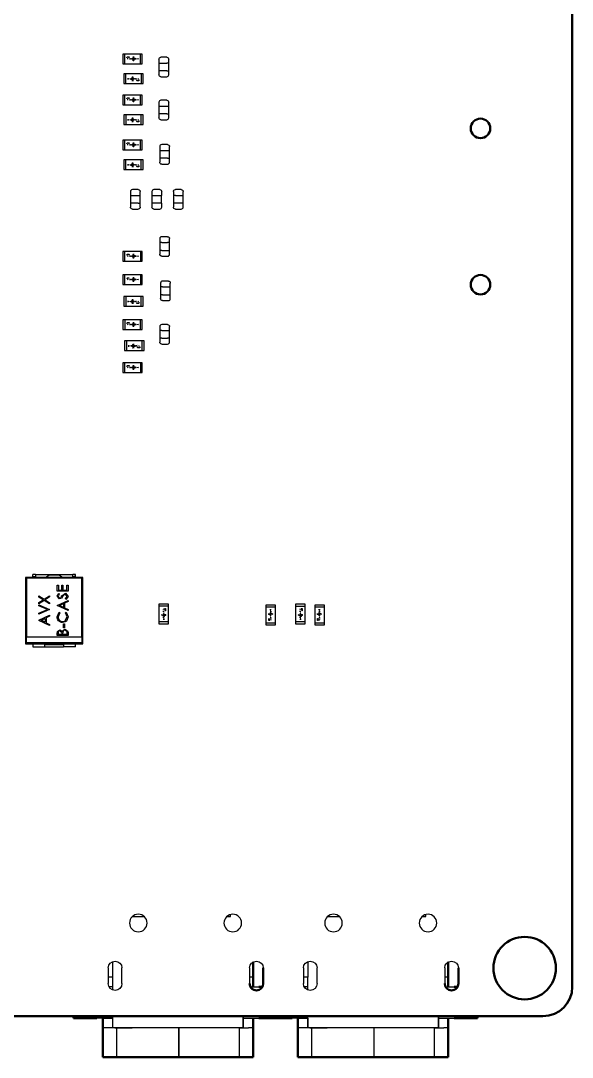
# Model space of a CAD drawing. Header units: millimetres. Extents: x 345 to 622, y 294 to 502.
# Drawn here: x 593.3 to 621.5, y 334.5 to 387.6 of the extents above; entities that cross this region are included whole.
import ezdxf

# ---------------------------------------------------------------- set-up
doc = ezdxf.new("R2010")
doc.units = ezdxf.units.MM
doc.layers.add('Make2D$可见线$场景轮廓线', color=18, linetype='Continuous', lineweight=50, true_color=0x000000)
doc.layers.add('Make2D$可见线$曲线', color=18, linetype='Continuous', true_color=0x000000)

msp = doc.modelspace()

# ---------------------------------------------------------------- linework, layer by layer
at = {"layer": 'Make2D$可见线$场景轮廓线', "color": 96, "true_color": 0x008000}
for p, q in [((621.536, 447.711), (621.536, 338.111)), ((605.706, 338.282), (605.706, 339.082)), ((615.706, 338.282), (615.706, 339.082)), ((620.036, 336.611), (569.696, 336.611))]:
    msp.add_line(p, q, dxfattribs=at)
at = {"layer": 'Make2D$可见线$场景轮廓线', "color": 254, "true_color": 0xcbd2ef}
for p, q in [((605.186, 338.611), (605.186, 339.396)), ((615.186, 338.611), (615.186, 339.396)), ((605.186, 338.361), (605.186, 338.611)), ((615.186, 338.361), (615.186, 338.611)), ((605.186, 338.111), (605.186, 338.361)), ((605.661, 338.111), (605.486, 338.111)), ((615.186, 338.111), (615.186, 338.361)), ((615.666, 338.111), (615.486, 338.111)), ((595.986, 336.612), (595.986, 336.511)), ((595.986, 336.511), (597.186, 336.511)), ((597.486, 336.511), (597.486, 336.261)), ((605.186, 336.261), (605.186, 336.511)), ((605.486, 336.511), (606.686, 336.511)), ((606.686, 336.511), (607.186, 336.511)), ((607.486, 336.511), (607.486, 336.261)), ((615.186, 336.261), (615.186, 336.511)), ((615.486, 336.511), (616.686, 336.511)), ((616.686, 336.511), (616.686, 336.611)), ((597.486, 336.261), (597.486, 336.011)), ((597.486, 336.011), (597.486, 334.511)), ((605.186, 336.011), (605.186, 336.261)), ((605.186, 334.511), (605.186, 336.011)), ((607.486, 336.261), (607.486, 336.011)), ((607.486, 336.011), (607.486, 334.511)), ((615.186, 336.011), (615.186, 336.261)), ((615.186, 334.511), (615.186, 336.011)), ((597.486, 334.511), (597.72, 334.511)), ((598.098, 334.511), (597.72, 334.511)), ((598.186, 334.511), (598.098, 334.511)), ((598.186, 334.511), (598.986, 334.511)), ((598.986, 334.511), (601.376, 334.511)), ((601.386, 334.511), (603.686, 334.511)), ((604.486, 334.511), (603.686, 334.511)), ((604.574, 334.511), (604.486, 334.511)), ((604.574, 334.511), (604.952, 334.511)), ((604.952, 334.511), (605.186, 334.511)), ((607.486, 334.511), (607.72, 334.511)), ((608.098, 334.511), (607.72, 334.511)), ((608.186, 334.511), (608.098, 334.511)), ((608.186, 334.511), (608.986, 334.511)), ((608.986, 334.511), (611.376, 334.511)), ((611.386, 334.511), (613.686, 334.511)), ((614.486, 334.511), (613.686, 334.511)), ((614.574, 334.511), (614.486, 334.511)), ((614.574, 334.511), (614.952, 334.511)), ((614.952, 334.511), (615.186, 334.511))]:
    msp.add_line(p, q, dxfattribs=at)
at = {"layer": 'Make2D$可见线$场景轮廓线', "color": 96, "true_color": 0x008000, "extrusion": (0, 0, -1)}
for centre, radius in [((-616.836, 382.061), 0.5), ((-616.836, 374.061), 0.5), ((-619.096, 339.075), 1.6)]:
    msp.add_circle(centre, radius, dxfattribs=at)
for centre, radius, end in [((-605.355, 338.282), 0.35, 360), ((-615.355, 338.282), 0.35, 0), ((-620.036, 338.111), 1.5, 270)]:
    msp.add_arc(centre, radius, 180, end, dxfattribs=at)
at = {"layer": 'Make2D$可见线$曲线', "color": 96, "true_color": 0x008000}
for p, q in [((621.536, 447.711), (621.536, 338.111)), ((605.706, 338.282), (605.706, 339.082)), ((615.706, 338.282), (615.706, 339.082)), ((620.036, 336.611), (569.696, 336.611))]:
    msp.add_line(p, q, dxfattribs=at)
at = {"layer": 'Make2D$可见线$曲线', "color": 9, "lineweight": -3, "true_color": 0xc0c0c0}
for p, q in [((598.511, 385.865), (598.511, 385.365)), ((598.611, 385.865), (598.511, 385.865)), ((599.411, 385.865), (598.611, 385.865)), ((598.611, 385.365), (598.611, 385.865)), ((599.411, 385.365), (599.411, 385.865)), ((599.511, 385.865), (599.411, 385.865)), ((599.511, 385.365), (599.511, 385.865)), ((598.511, 385.365), (598.611, 385.365)), ((598.611, 385.365), (599.411, 385.365)), ((598.725, 385.67), (598.732, 385.72)), ((598.732, 385.72), (598.841, 385.72)), ((598.754, 385.622), (598.778, 385.645)), ((598.828, 385.703), (598.759, 385.703)), ((598.786, 385.639), (598.759, 385.602)), ((598.828, 385.686), (598.822, 385.678)), ((598.841, 385.72), (598.841, 385.706)), ((598.874, 385.653), (598.872, 385.619)), ((598.872, 385.619), (598.874, 385.586)), ((598.895, 385.641), (598.894, 385.619)), ((598.894, 385.619), (598.894, 385.609)), ((598.969, 385.619), (598.968, 385.641)), ((598.969, 385.609), (598.969, 385.619)), ((598.991, 385.619), (598.987, 385.663)), ((598.989, 385.588), (598.991, 385.619)), ((599.016, 385.66), (599.047, 385.66)), ((599.019, 385.721), (599.097, 385.721)), ((599.047, 385.66), (599.047, 385.699)), ((599.047, 385.518), (599.047, 385.653)), ((599.059, 385.518), (599.047, 385.518)), ((599.075, 385.543), (599.059, 385.518)), ((599.066, 385.699), (599.066, 385.66)), ((599.066, 385.66), (599.145, 385.66)), ((599.066, 385.547), (599.066, 385.653)), ((599.134, 385.653), (599.067, 385.547)), ((599.145, 385.654), (599.141, 385.648)), ((599.172, 385.619), (599.174, 385.653)), ((599.174, 385.586), (599.172, 385.619)), ((599.194, 385.619), (599.195, 385.641)), ((599.194, 385.609), (599.194, 385.619)), ((599.268, 385.641), (599.269, 385.619)), ((599.269, 385.619), (599.269, 385.609)), ((599.287, 385.663), (599.291, 385.619)), ((599.291, 385.619), (599.289, 385.588)), ((599.411, 385.365), (599.511, 385.365)), ((598.561, 384.857), (598.561, 384.357)), ((598.661, 384.857), (598.561, 384.857)), ((598.661, 384.357), (598.661, 384.857)), ((599.461, 384.857), (598.661, 384.857)), ((599.461, 384.857), (599.461, 384.357)), ((599.561, 384.857), (599.461, 384.857)), ((599.561, 384.357), (599.561, 384.857)), ((598.561, 384.357), (598.661, 384.357)), ((598.661, 384.357), (599.461, 384.357)), ((598.781, 384.603), (598.783, 384.635)), ((598.785, 384.559), (598.781, 384.603)), ((598.803, 384.603), (598.803, 384.613)), ((598.804, 384.581), (598.803, 384.603)), ((598.878, 384.603), (598.877, 384.581)), ((598.878, 384.613), (598.878, 384.603)), ((598.898, 384.636), (598.9, 384.603)), ((598.9, 384.603), (598.898, 384.569)), ((598.927, 384.568), (598.931, 384.574)), ((598.938, 384.562), (598.927, 384.562)), ((598.938, 384.569), (599.005, 384.675)), ((599.006, 384.569), (598.938, 384.569)), ((598.975, 384.508), (598.988, 384.508)), ((598.979, 384.501), (598.975, 384.501)), ((599.04, 384.501), (598.988, 384.501)), ((598.997, 384.679), (599.013, 384.704)), ((599.006, 384.569), (599.006, 384.675)), ((599.006, 384.523), (599.006, 384.562)), ((599.013, 384.704), (599.025, 384.704)), ((599.025, 384.704), (599.025, 384.569)), ((599.025, 384.569), (599.056, 384.569)), ((599.025, 384.562), (599.025, 384.523)), ((599.042, 384.508), (599.053, 384.508)), ((599.083, 384.635), (599.081, 384.603)), ((599.081, 384.603), (599.085, 384.559)), ((599.103, 384.613), (599.103, 384.603)), ((599.103, 384.603), (599.104, 384.581)), ((599.177, 384.581), (599.178, 384.603)), ((599.178, 384.603), (599.178, 384.613)), ((599.2, 384.603), (599.198, 384.636)), ((599.198, 384.569), (599.2, 384.603)), ((599.231, 384.502), (599.231, 384.516)), ((599.34, 384.502), (599.231, 384.502)), ((599.244, 384.536), (599.25, 384.544)), ((599.245, 384.519), (599.313, 384.519)), ((599.286, 384.583), (599.313, 384.62)), ((599.318, 384.6), (599.295, 384.577)), ((599.347, 384.552), (599.34, 384.502)), ((599.461, 384.357), (599.561, 384.357)), ((598.511, 383.765), (598.511, 383.265)), ((598.611, 383.765), (598.511, 383.765)), ((598.611, 383.265), (598.611, 383.765)), ((599.411, 383.765), (598.611, 383.765)), ((599.511, 383.765), (599.411, 383.765)), ((599.411, 383.265), (599.411, 383.765)), ((599.511, 383.265), (599.511, 383.765)), ((598.511, 383.265), (598.611, 383.265)), ((598.611, 383.265), (599.411, 383.265)), ((598.725, 383.57), (598.732, 383.62)), ((598.732, 383.62), (598.841, 383.62)), ((598.754, 383.522), (598.778, 383.545)), ((598.828, 383.603), (598.759, 383.603)), ((598.786, 383.539), (598.759, 383.502)), ((598.828, 383.586), (598.822, 383.578)), ((598.841, 383.62), (598.841, 383.606)), ((598.874, 383.553), (598.872, 383.519)), ((598.872, 383.519), (598.874, 383.486)), ((598.895, 383.541), (598.894, 383.519)), ((598.894, 383.519), (598.894, 383.509)), ((598.969, 383.519), (598.968, 383.541)), ((598.969, 383.509), (598.969, 383.519)), ((598.991, 383.519), (598.987, 383.563)), ((598.989, 383.487), (598.991, 383.519)), ((599.016, 383.56), (599.047, 383.56)), ((599.019, 383.621), (599.097, 383.621)), ((599.047, 383.56), (599.047, 383.599)), ((599.047, 383.418), (599.047, 383.553)), ((599.059, 383.418), (599.047, 383.418)), ((599.075, 383.443), (599.059, 383.418)), ((599.066, 383.599), (599.066, 383.56)), ((599.066, 383.56), (599.145, 383.56)), ((599.066, 383.447), (599.066, 383.553)), ((599.134, 383.553), (599.067, 383.447)), ((599.145, 383.554), (599.141, 383.548)), ((599.172, 383.519), (599.174, 383.553)), ((599.174, 383.486), (599.172, 383.519)), ((599.194, 383.519), (599.195, 383.541)), ((599.194, 383.509), (599.194, 383.519)), ((599.268, 383.541), (599.269, 383.519)), ((599.269, 383.519), (599.269, 383.509)), ((599.287, 383.563), (599.291, 383.519)), ((599.291, 383.519), (599.289, 383.487)), ((599.411, 383.265), (599.511, 383.265)), ((598.561, 382.757), (598.561, 382.257)), ((598.661, 382.757), (598.561, 382.757)), ((599.461, 382.757), (598.661, 382.757)), ((598.661, 382.757), (598.661, 382.257)), ((598.997, 382.579), (599.013, 382.604)), ((599.013, 382.604), (599.025, 382.604)), ((599.025, 382.604), (599.025, 382.469)), ((599.561, 382.757), (599.461, 382.757)), ((599.461, 382.257), (599.461, 382.757)), ((599.561, 382.257), (599.561, 382.757)), ((598.561, 382.257), (598.661, 382.257)), ((598.661, 382.257), (599.461, 382.257)), ((598.781, 382.503), (598.783, 382.535)), ((598.785, 382.459), (598.781, 382.503)), ((598.803, 382.503), (598.803, 382.513)), ((598.804, 382.481), (598.803, 382.503)), ((598.878, 382.503), (598.877, 382.481)), ((598.878, 382.513), (598.878, 382.503)), ((598.898, 382.536), (598.9, 382.503)), ((598.9, 382.503), (598.898, 382.469)), ((598.927, 382.468), (598.931, 382.474)), ((598.938, 382.462), (598.927, 382.462)), ((598.938, 382.469), (599.005, 382.575)), ((599.006, 382.469), (598.938, 382.469)), ((598.975, 382.408), (598.988, 382.408)), ((599.046, 382.401), (598.988, 382.401)), ((599.006, 382.469), (599.006, 382.575)), ((599.006, 382.423), (599.006, 382.462)), ((599.025, 382.462), (599.025, 382.423)), ((599.03, 382.469), (599.056, 382.469)), ((599.083, 382.535), (599.081, 382.503)), ((599.081, 382.503), (599.085, 382.459)), ((599.103, 382.513), (599.103, 382.503)), ((599.103, 382.503), (599.104, 382.481)), ((599.177, 382.481), (599.178, 382.503)), ((599.178, 382.503), (599.178, 382.513)), ((599.2, 382.503), (599.198, 382.536)), ((599.198, 382.469), (599.2, 382.503)), ((599.231, 382.402), (599.231, 382.417)), ((599.34, 382.402), (599.231, 382.402)), ((599.244, 382.436), (599.25, 382.444)), ((599.245, 382.419), (599.313, 382.419)), ((599.286, 382.483), (599.313, 382.52)), ((599.318, 382.501), (599.295, 382.477)), ((599.347, 382.452), (599.34, 382.402)), ((599.461, 382.257), (599.561, 382.257)), ((598.511, 381.465), (598.511, 380.965)), ((598.611, 381.465), (598.511, 381.465)), ((599.411, 381.465), (598.611, 381.465)), ((598.611, 380.965), (598.611, 381.465)), ((598.725, 381.27), (598.732, 381.32)), ((598.732, 381.32), (598.841, 381.32)), ((598.754, 381.222), (598.778, 381.245)), ((598.828, 381.303), (598.759, 381.303)), ((598.786, 381.239), (598.759, 381.202)), ((598.828, 381.286), (598.822, 381.278)), ((598.841, 381.32), (598.841, 381.305)), ((598.874, 381.253), (598.872, 381.219)), ((598.872, 381.219), (598.874, 381.186)), ((598.895, 381.241), (598.894, 381.219)), ((598.894, 381.219), (598.894, 381.209)), ((598.969, 381.219), (598.968, 381.241)), ((598.969, 381.209), (598.969, 381.219)), ((598.991, 381.219), (598.987, 381.263)), ((598.989, 381.187), (598.991, 381.219)), ((599.016, 381.26), (599.047, 381.26)), ((599.019, 381.321), (599.097, 381.321)), ((599.047, 381.26), (599.047, 381.299)), ((599.047, 381.118), (599.047, 381.253)), ((599.059, 381.118), (599.047, 381.118)), ((599.075, 381.143), (599.059, 381.118)), ((599.066, 381.299), (599.066, 381.26)), ((599.066, 381.26), (599.145, 381.26)), ((599.066, 381.253), (599.066, 381.147)), ((599.134, 381.253), (599.067, 381.147)), ((599.145, 381.254), (599.141, 381.248)), ((599.172, 381.219), (599.174, 381.253)), ((599.174, 381.186), (599.172, 381.219)), ((599.194, 381.219), (599.195, 381.241)), ((599.194, 381.209), (599.194, 381.219)), ((599.268, 381.241), (599.269, 381.219)), ((599.269, 381.219), (599.269, 381.209)), ((599.287, 381.263), (599.291, 381.219)), ((599.291, 381.219), (599.289, 381.187)), ((599.411, 380.965), (599.411, 381.465)), ((599.511, 381.465), (599.411, 381.465)), ((599.511, 380.965), (599.511, 381.465)), ((598.511, 380.965), (598.611, 380.965)), ((598.611, 380.965), (599.411, 380.965)), ((599.411, 380.965), (599.511, 380.965)), ((598.561, 380.457), (598.561, 379.957)), ((598.661, 380.457), (598.561, 380.457)), ((598.561, 379.957), (598.661, 379.957)), ((598.661, 379.957), (598.661, 380.457)), ((599.461, 380.457), (598.661, 380.457)), ((598.661, 379.957), (599.461, 379.957)), ((598.781, 380.203), (598.783, 380.235)), ((598.785, 380.159), (598.781, 380.203)), ((598.803, 380.203), (598.803, 380.213)), ((598.804, 380.181), (598.803, 380.203)), ((598.878, 380.203), (598.877, 380.181)), ((598.878, 380.213), (598.878, 380.203)), ((598.898, 380.236), (598.9, 380.203)), ((598.9, 380.203), (598.898, 380.169)), ((598.927, 380.168), (598.931, 380.174)), ((598.938, 380.162), (598.927, 380.162)), ((598.938, 380.169), (599.005, 380.275)), ((599.006, 380.169), (598.938, 380.169)), ((598.975, 380.108), (598.988, 380.108)), ((598.979, 380.101), (598.975, 380.101)), ((599.04, 380.101), (598.988, 380.101)), ((598.997, 380.279), (599.013, 380.304)), ((599.006, 380.275), (599.006, 380.169)), ((599.006, 380.123), (599.006, 380.162)), ((599.013, 380.304), (599.025, 380.304)), ((599.025, 380.304), (599.025, 380.169)), ((599.025, 380.169), (599.056, 380.169)), ((599.025, 380.162), (599.025, 380.123)), ((599.042, 380.108), (599.053, 380.108)), ((599.083, 380.235), (599.081, 380.203)), ((599.081, 380.203), (599.085, 380.159)), ((599.103, 380.213), (599.103, 380.203)), ((599.103, 380.203), (599.104, 380.181)), ((599.177, 380.181), (599.178, 380.203)), ((599.178, 380.203), (599.178, 380.213)), ((599.2, 380.203), (599.198, 380.236)), ((599.198, 380.169), (599.2, 380.203)), ((599.231, 380.102), (599.231, 380.117)), ((599.34, 380.102), (599.231, 380.102)), ((599.244, 380.136), (599.25, 380.144)), ((599.245, 380.119), (599.313, 380.119)), ((599.286, 380.183), (599.313, 380.22)), ((599.318, 380.2), (599.295, 380.177)), ((599.347, 380.152), (599.34, 380.102)), ((599.561, 380.457), (599.461, 380.457)), ((599.461, 379.957), (599.461, 380.457)), ((599.461, 379.957), (599.561, 379.957)), ((599.561, 379.957), (599.561, 380.457)), ((598.511, 375.765), (598.511, 375.265)), ((598.611, 375.765), (598.511, 375.765)), ((598.611, 375.265), (598.611, 375.765)), ((599.411, 375.765), (598.611, 375.765)), ((599.511, 375.765), (599.411, 375.765)), ((599.411, 375.765), (599.411, 375.265)), ((599.511, 375.265), (599.511, 375.765)), ((598.511, 375.265), (598.611, 375.265)), ((598.611, 375.265), (599.411, 375.265)), ((598.725, 375.57), (598.732, 375.62)), ((598.732, 375.62), (598.841, 375.62)), ((598.754, 375.522), (598.778, 375.545)), ((598.828, 375.603), (598.759, 375.603)), ((598.786, 375.539), (598.759, 375.502)), ((598.828, 375.586), (598.822, 375.578)), ((598.841, 375.62), (598.841, 375.606)), ((598.874, 375.553), (598.872, 375.519)), ((598.872, 375.519), (598.874, 375.486)), ((598.895, 375.541), (598.894, 375.519)), ((598.894, 375.519), (598.894, 375.509)), ((598.969, 375.519), (598.968, 375.541)), ((598.969, 375.509), (598.969, 375.519)), ((598.991, 375.519), (598.987, 375.563)), ((598.989, 375.487), (598.991, 375.519)), ((599.016, 375.56), (599.047, 375.56)), ((599.019, 375.621), (599.097, 375.621)), ((599.047, 375.56), (599.047, 375.599)), ((599.047, 375.418), (599.047, 375.553)), ((599.059, 375.418), (599.047, 375.418)), ((599.075, 375.443), (599.059, 375.418)), ((599.066, 375.599), (599.066, 375.56)), ((599.066, 375.56), (599.145, 375.56)), ((599.066, 375.447), (599.066, 375.553)), ((599.134, 375.553), (599.067, 375.447)), ((599.145, 375.554), (599.141, 375.548)), ((599.172, 375.519), (599.174, 375.553)), ((599.174, 375.486), (599.172, 375.519)), ((599.194, 375.519), (599.195, 375.541)), ((599.194, 375.509), (599.194, 375.519)), ((599.268, 375.541), (599.269, 375.519)), ((599.269, 375.519), (599.269, 375.509)), ((599.287, 375.563), (599.291, 375.519)), ((599.291, 375.519), (599.289, 375.487)), ((599.411, 375.265), (599.511, 375.265)), ((598.511, 374.565), (598.511, 374.065)), ((598.611, 374.565), (598.511, 374.565)), ((599.411, 374.565), (598.611, 374.565)), ((598.611, 374.065), (598.611, 374.565)), ((598.725, 374.37), (598.732, 374.42)), ((598.732, 374.42), (598.841, 374.42)), ((598.754, 374.322), (598.778, 374.345)), ((598.828, 374.403), (598.759, 374.403)), ((598.786, 374.339), (598.759, 374.302)), ((598.828, 374.386), (598.822, 374.378)), ((598.841, 374.42), (598.841, 374.405)), ((598.874, 374.353), (598.872, 374.319)), ((598.872, 374.319), (598.874, 374.286)), ((598.895, 374.341), (598.894, 374.319)), ((598.894, 374.319), (598.894, 374.309)), ((598.969, 374.319), (598.968, 374.341)), ((598.969, 374.309), (598.969, 374.319)), ((598.991, 374.319), (598.987, 374.363)), ((598.989, 374.287), (598.991, 374.319)), ((599.016, 374.36), (599.047, 374.36)), ((599.019, 374.421), (599.097, 374.421)), ((599.047, 374.36), (599.047, 374.399)), ((599.047, 374.218), (599.047, 374.353)), ((599.059, 374.218), (599.047, 374.218)), ((599.075, 374.243), (599.059, 374.218)), ((599.066, 374.399), (599.066, 374.36)), ((599.066, 374.36), (599.145, 374.36)), ((599.066, 374.247), (599.066, 374.353)), ((599.134, 374.353), (599.067, 374.247)), ((599.145, 374.354), (599.141, 374.348)), ((599.172, 374.319), (599.174, 374.353)), ((599.174, 374.286), (599.172, 374.319)), ((599.194, 374.319), (599.195, 374.341)), ((599.194, 374.309), (599.194, 374.319)), ((599.268, 374.341), (599.269, 374.319)), ((599.269, 374.319), (599.269, 374.309)), ((599.287, 374.363), (599.291, 374.319)), ((599.291, 374.319), (599.289, 374.287)), ((599.511, 374.565), (599.411, 374.565)), ((599.411, 374.565), (599.411, 374.065)), ((599.511, 374.065), (599.511, 374.565)), ((598.511, 374.065), (598.611, 374.065)), ((598.611, 374.065), (599.411, 374.065)), ((599.411, 374.065), (599.511, 374.065)), ((598.561, 373.457), (598.561, 372.957)), ((598.661, 373.457), (598.561, 373.457)), ((599.461, 373.457), (598.661, 373.457)), ((598.661, 373.457), (598.661, 372.957)), ((598.781, 373.203), (598.783, 373.235)), ((598.785, 373.159), (598.781, 373.203)), ((598.803, 373.203), (598.803, 373.213)), ((598.804, 373.181), (598.803, 373.203)), ((598.878, 373.203), (598.877, 373.181)), ((598.878, 373.213), (598.878, 373.203)), ((598.898, 373.236), (598.9, 373.203)), ((598.9, 373.203), (598.898, 373.169)), ((598.927, 373.168), (598.931, 373.174)), ((598.938, 373.162), (598.927, 373.162)), ((598.938, 373.169), (599.005, 373.275)), ((599.006, 373.169), (598.938, 373.169)), ((598.975, 373.108), (598.988, 373.108)), ((598.979, 373.101), (598.975, 373.101)), ((599.038, 373.101), (598.988, 373.101)), ((598.997, 373.279), (599.013, 373.304)), ((599.006, 373.169), (599.006, 373.275)), ((599.006, 373.123), (599.006, 373.162)), ((599.013, 373.304), (599.025, 373.304)), ((599.025, 373.304), (599.025, 373.169)), ((599.025, 373.169), (599.056, 373.169)), ((599.025, 373.162), (599.025, 373.123)), ((599.042, 373.108), (599.053, 373.108)), ((599.083, 373.235), (599.081, 373.203)), ((599.081, 373.203), (599.085, 373.159)), ((599.103, 373.213), (599.103, 373.203)), ((599.103, 373.203), (599.104, 373.181)), ((599.177, 373.181), (599.178, 373.203)), ((599.178, 373.203), (599.178, 373.213)), ((599.2, 373.203), (599.198, 373.236)), ((599.198, 373.169), (599.2, 373.203)), ((599.231, 373.102), (599.231, 373.117)), ((599.34, 373.102), (599.231, 373.102)), ((599.244, 373.136), (599.25, 373.144)), ((599.245, 373.119), (599.313, 373.119)), ((599.286, 373.183), (599.313, 373.22)), ((599.318, 373.2), (599.295, 373.177)), ((599.347, 373.152), (599.34, 373.102)), ((599.561, 373.457), (599.461, 373.457)), ((599.461, 372.957), (599.461, 373.457)), ((599.561, 372.957), (599.561, 373.457)), ((598.561, 372.957), (598.661, 372.957)), ((598.661, 372.957), (599.461, 372.957)), ((599.461, 372.957), (599.561, 372.957)), ((598.511, 372.265), (598.511, 371.765)), ((598.611, 372.265), (598.511, 372.265)), ((598.611, 372.265), (598.611, 371.765)), ((599.411, 372.265), (598.611, 372.265)), ((598.725, 372.07), (598.732, 372.12)), ((598.732, 372.12), (598.841, 372.12)), ((598.754, 372.022), (598.778, 372.045)), ((598.828, 372.103), (598.759, 372.103)), ((598.786, 372.039), (598.759, 372.002)), ((598.828, 372.086), (598.822, 372.078)), ((598.841, 372.12), (598.841, 372.106)), ((598.874, 372.053), (598.872, 372.019)), ((598.872, 372.019), (598.874, 371.986)), ((598.895, 372.041), (598.894, 372.019)), ((598.894, 372.019), (598.894, 372.009)), ((598.969, 372.019), (598.968, 372.041)), ((598.969, 372.009), (598.969, 372.019)), ((598.991, 372.019), (598.987, 372.063)), ((598.989, 371.987), (598.991, 372.019)), ((599.016, 372.06), (599.047, 372.06)), ((599.019, 372.121), (599.097, 372.121)), ((599.047, 372.06), (599.047, 372.099)), ((599.047, 371.918), (599.047, 372.053)), ((599.066, 372.099), (599.066, 372.06)), ((599.066, 372.06), (599.145, 372.06)), ((599.066, 372.053), (599.066, 371.947)), ((599.134, 372.053), (599.067, 371.947)), ((599.145, 372.054), (599.141, 372.048)), ((599.172, 372.019), (599.174, 372.053)), ((599.174, 371.986), (599.172, 372.019)), ((599.194, 372.019), (599.195, 372.041)), ((599.194, 372.009), (599.194, 372.019)), ((599.268, 372.041), (599.269, 372.019)), ((599.269, 372.019), (599.269, 372.009)), ((599.287, 372.063), (599.291, 372.019)), ((599.291, 372.019), (599.289, 371.987)), ((599.511, 372.265), (599.411, 372.265)), ((599.411, 371.765), (599.411, 372.265)), ((599.511, 371.765), (599.511, 372.265)), ((598.511, 371.765), (598.611, 371.765)), ((598.611, 371.765), (599.411, 371.765)), ((599.059, 371.918), (599.047, 371.918)), ((599.075, 371.943), (599.059, 371.918)), ((599.411, 371.765), (599.511, 371.765)), ((598.601, 371.185), (598.601, 370.685)), ((598.701, 371.185), (598.601, 371.185)), ((599.501, 371.185), (598.701, 371.185)), ((598.701, 371.185), (598.701, 370.685)), ((598.821, 370.931), (598.823, 370.963)), ((598.825, 370.887), (598.821, 370.931)), ((598.843, 370.931), (598.843, 370.941)), ((598.844, 370.909), (598.843, 370.931)), ((598.918, 370.931), (598.917, 370.909)), ((598.918, 370.941), (598.918, 370.931)), ((598.938, 370.964), (598.94, 370.931)), ((598.94, 370.931), (598.938, 370.897)), ((598.978, 370.897), (599.045, 371.003)), ((599.037, 371.007), (599.053, 371.032)), ((599.046, 371.003), (599.046, 370.897)), ((599.053, 371.032), (599.065, 371.032)), ((599.065, 371.032), (599.065, 370.897)), ((599.123, 370.963), (599.121, 370.931)), ((599.121, 370.931), (599.125, 370.887)), ((599.143, 370.941), (599.143, 370.931)), ((599.143, 370.931), (599.144, 370.909)), ((599.217, 370.909), (599.218, 370.931)), ((599.218, 370.931), (599.218, 370.941)), ((599.24, 370.931), (599.238, 370.964)), ((599.238, 370.897), (599.24, 370.931)), ((599.326, 370.911), (599.353, 370.948)), ((599.357, 370.929), (599.334, 370.905)), ((599.601, 371.185), (599.501, 371.185)), ((599.501, 370.685), (599.501, 371.185)), ((599.601, 370.685), (599.601, 371.185)), ((598.601, 370.685), (598.701, 370.685)), ((598.701, 370.685), (599.501, 370.685)), ((598.967, 370.896), (598.971, 370.902)), ((598.978, 370.89), (598.967, 370.89)), ((599.046, 370.897), (598.978, 370.897)), ((599.015, 370.836), (599.028, 370.836)), ((599.019, 370.829), (599.015, 370.829)), ((599.093, 370.829), (599.028, 370.829)), ((599.046, 370.851), (599.046, 370.89)), ((599.065, 370.897), (599.096, 370.897)), ((599.065, 370.89), (599.065, 370.851)), ((599.271, 370.83), (599.271, 370.845)), ((599.38, 370.83), (599.271, 370.83)), ((599.284, 370.864), (599.29, 370.872)), ((599.284, 370.847), (599.353, 370.847)), ((599.387, 370.88), (599.38, 370.83)), ((599.501, 370.685), (599.601, 370.685)), ((598.511, 370.065), (598.511, 369.565)), ((598.611, 370.065), (598.511, 370.065)), ((599.411, 370.065), (598.611, 370.065)), ((598.611, 369.565), (598.611, 370.065)), ((598.725, 369.87), (598.732, 369.92)), ((598.732, 369.92), (598.841, 369.92)), ((598.828, 369.903), (598.759, 369.903)), ((598.828, 369.886), (598.822, 369.878)), ((598.841, 369.92), (598.841, 369.905)), ((598.874, 369.853), (598.872, 369.819)), ((598.991, 369.819), (598.987, 369.863)), ((599.016, 369.86), (599.047, 369.86)), ((599.019, 369.921), (599.097, 369.921)), ((599.047, 369.86), (599.047, 369.899)), ((599.047, 369.718), (599.047, 369.853)), ((599.066, 369.899), (599.066, 369.86)), ((599.066, 369.86), (599.145, 369.86)), ((599.066, 369.747), (599.066, 369.853)), ((599.134, 369.853), (599.067, 369.747)), ((599.145, 369.854), (599.141, 369.848)), ((599.172, 369.819), (599.174, 369.853)), ((599.287, 369.863), (599.291, 369.819)), ((599.511, 370.065), (599.411, 370.065)), ((599.411, 370.065), (599.411, 369.565)), ((599.511, 369.565), (599.511, 370.065)), ((598.511, 369.565), (598.611, 369.565)), ((598.611, 369.565), (599.411, 369.565)), ((598.754, 369.822), (598.778, 369.845)), ((598.786, 369.839), (598.759, 369.802)), ((598.872, 369.819), (598.874, 369.786)), ((598.895, 369.841), (598.894, 369.819)), ((598.894, 369.819), (598.894, 369.809)), ((598.969, 369.819), (598.968, 369.841)), ((598.969, 369.809), (598.969, 369.819)), ((598.989, 369.787), (598.991, 369.819)), ((599.059, 369.718), (599.047, 369.718)), ((599.075, 369.743), (599.059, 369.718)), ((599.174, 369.786), (599.172, 369.819)), ((599.194, 369.819), (599.195, 369.841)), ((599.194, 369.809), (599.194, 369.819)), ((599.268, 369.841), (599.269, 369.819)), ((599.269, 369.819), (599.269, 369.809)), ((599.291, 369.819), (599.289, 369.787)), ((599.411, 369.565), (599.511, 369.565)), ((600.85, 357.7), (600.35, 357.7)), ((600.35, 357.7), (600.35, 357.6)), ((600.85, 357.6), (600.85, 357.7)), ((605.842, 357.65), (605.842, 357.55)), ((606.342, 357.65), (605.842, 357.65)), ((606.342, 357.55), (606.342, 357.65)), ((607.85, 357.7), (607.35, 357.7)), ((607.35, 357.7), (607.35, 357.6)), ((607.85, 357.6), (607.85, 357.7)), ((608.342, 357.65), (608.342, 357.55)), ((608.842, 357.65), (608.342, 357.65)), ((608.842, 357.55), (608.842, 357.65)), ((600.35, 357.6), (600.35, 356.8)), ((600.85, 357.6), (600.35, 357.6)), ((600.503, 357.164), (600.638, 357.164)), ((600.503, 357.152), (600.503, 357.164)), ((600.528, 357.136), (600.503, 357.152)), ((600.638, 357.145), (600.532, 357.145)), ((600.638, 357.077), (600.532, 357.144)), ((600.604, 357.339), (600.571, 357.337)), ((600.572, 357.222), (600.604, 357.22)), ((600.624, 357.425), (600.587, 357.452)), ((600.604, 357.317), (600.594, 357.317)), ((600.594, 357.242), (600.604, 357.242)), ((600.638, 357.337), (600.604, 357.339)), ((600.626, 357.316), (600.604, 357.317)), ((600.604, 357.242), (600.626, 357.243)), ((600.604, 357.22), (600.648, 357.224)), ((600.607, 357.457), (600.63, 357.434)), ((600.638, 357.145), (600.638, 357.077)), ((600.645, 357.164), (600.684, 357.164)), ((600.684, 357.145), (600.645, 357.145)), ((600.655, 357.486), (600.705, 357.479)), ((600.671, 357.383), (600.663, 357.389)), ((600.688, 357.384), (600.688, 357.452)), ((600.705, 357.37), (600.691, 357.37)), ((600.699, 357.181), (600.699, 357.192)), ((600.699, 357.114), (600.699, 357.127)), ((600.705, 357.479), (600.705, 357.37)), ((600.706, 357.181), (600.706, 357.131)), ((600.85, 356.8), (600.85, 357.6)), ((605.842, 357.55), (605.842, 356.75)), ((606.342, 357.55), (605.842, 357.55)), ((605.986, 357.169), (605.986, 357.236)), ((605.986, 357.158), (605.986, 357.161)), ((605.993, 357.169), (605.993, 357.161)), ((606.008, 357.205), (606.047, 357.205)), ((606.047, 357.186), (606.008, 357.186)), ((606.044, 357.426), (606.088, 357.43)), ((606.088, 357.13), (606.044, 357.126)), ((606.047, 357.273), (606.047, 357.284)), ((606.088, 357.311), (606.054, 357.313)), ((606.054, 357.283), (606.058, 357.281)), ((606.054, 357.273), (606.16, 357.206)), ((606.054, 357.273), (606.054, 357.205)), ((606.16, 357.205), (606.054, 357.205)), ((606.054, 357.186), (606.054, 357.155)), ((606.189, 357.186), (606.054, 357.186)), ((606.066, 357.407), (606.088, 357.408)), ((606.088, 357.333), (606.066, 357.334)), ((606.088, 357.43), (606.12, 357.428)), ((606.088, 357.408), (606.098, 357.408)), ((606.098, 357.333), (606.088, 357.333)), ((606.121, 357.313), (606.088, 357.311)), ((606.12, 357.128), (606.088, 357.13)), ((606.164, 357.214), (606.189, 357.198)), ((606.189, 357.198), (606.189, 357.186)), ((606.342, 356.75), (606.342, 357.55)), ((607.35, 357.6), (607.35, 356.8)), ((607.35, 357.6), (607.85, 357.6)), ((607.503, 357.164), (607.638, 357.164)), ((607.503, 357.152), (607.503, 357.164)), ((607.528, 357.136), (607.503, 357.152)), ((607.532, 357.145), (607.638, 357.145)), ((607.638, 357.077), (607.532, 357.144)), ((607.604, 357.339), (607.571, 357.337)), ((607.572, 357.222), (607.604, 357.22)), ((607.624, 357.425), (607.587, 357.452)), ((607.604, 357.317), (607.594, 357.317)), ((607.594, 357.242), (607.604, 357.242)), ((607.638, 357.337), (607.604, 357.339)), ((607.626, 357.316), (607.604, 357.317)), ((607.604, 357.242), (607.626, 357.243)), ((607.604, 357.22), (607.648, 357.224)), ((607.607, 357.457), (607.63, 357.434)), ((607.638, 357.145), (607.638, 357.077)), ((607.645, 357.195), (607.645, 357.164)), ((607.645, 357.164), (607.684, 357.164)), ((607.684, 357.145), (607.645, 357.145)), ((607.655, 357.486), (607.705, 357.479)), ((607.671, 357.383), (607.663, 357.389)), ((607.688, 357.384), (607.688, 357.452)), ((607.705, 357.37), (607.691, 357.37)), ((607.699, 357.181), (607.699, 357.192)), ((607.699, 357.114), (607.699, 357.127)), ((607.705, 357.479), (607.705, 357.37)), ((607.706, 357.181), (607.706, 357.13)), ((607.706, 357.116), (607.706, 357.114)), ((607.85, 356.8), (607.85, 357.6)), ((608.342, 357.55), (608.342, 356.75)), ((608.842, 357.55), (608.342, 357.55)), ((608.486, 357.169), (608.486, 357.236)), ((608.493, 357.169), (608.493, 357.158)), ((608.508, 357.205), (608.547, 357.205)), ((608.547, 357.186), (608.508, 357.186)), ((608.544, 357.426), (608.588, 357.43)), ((608.588, 357.13), (608.544, 357.126)), ((608.547, 357.273), (608.547, 357.284)), ((608.553, 357.284), (608.558, 357.281)), ((608.588, 357.311), (608.554, 357.313)), ((608.554, 357.273), (608.554, 357.205)), ((608.554, 357.273), (608.66, 357.206)), ((608.66, 357.205), (608.554, 357.205)), ((608.554, 357.186), (608.554, 357.155)), ((608.689, 357.186), (608.554, 357.186)), ((608.566, 357.407), (608.588, 357.408)), ((608.588, 357.333), (608.566, 357.334)), ((608.588, 357.43), (608.62, 357.428)), ((608.588, 357.408), (608.598, 357.408)), ((608.598, 357.333), (608.588, 357.333)), ((608.621, 357.313), (608.588, 357.311)), ((608.62, 357.128), (608.588, 357.13)), ((608.664, 357.214), (608.689, 357.198)), ((608.689, 357.198), (608.689, 357.186)), ((608.842, 356.75), (608.842, 357.55)), ((600.35, 356.8), (600.35, 356.7)), ((600.85, 356.8), (600.35, 356.8)), ((600.35, 356.7), (600.85, 356.7)), ((600.571, 357.037), (600.604, 357.039)), ((600.604, 356.92), (600.572, 356.922)), ((600.594, 357.017), (600.604, 357.017)), ((600.604, 356.942), (600.594, 356.942)), ((600.604, 357.039), (600.638, 357.037)), ((600.604, 357.017), (600.626, 357.016)), ((600.626, 356.943), (600.604, 356.942)), ((600.648, 356.924), (600.604, 356.92)), ((600.639, 357.066), (600.633, 357.07)), ((600.645, 357.077), (600.645, 357.073)), ((600.85, 356.7), (600.85, 356.8)), ((605.842, 356.75), (606.342, 356.75)), ((605.842, 356.75), (605.842, 356.65)), ((605.842, 356.65), (606.342, 356.65)), ((605.987, 356.98), (606.001, 356.98)), ((605.987, 356.871), (605.987, 356.98)), ((606.037, 356.864), (605.987, 356.871)), ((606.004, 356.966), (606.004, 356.898)), ((606.021, 356.967), (606.029, 356.961)), ((606.054, 357.013), (606.088, 357.011)), ((606.085, 356.893), (606.062, 356.916)), ((606.088, 357.108), (606.066, 357.107)), ((606.066, 357.034), (606.088, 357.033)), ((606.068, 356.925), (606.105, 356.898)), ((606.098, 357.108), (606.088, 357.108)), ((606.088, 357.033), (606.098, 357.033)), ((606.088, 357.011), (606.121, 357.013)), ((606.342, 356.65), (606.342, 356.75)), ((607.35, 356.8), (607.35, 356.7)), ((607.85, 356.8), (607.35, 356.8)), ((607.35, 356.7), (607.85, 356.7)), ((607.571, 357.037), (607.604, 357.039)), ((607.604, 356.92), (607.572, 356.922)), ((607.594, 357.017), (607.604, 357.017)), ((607.604, 356.942), (607.594, 356.942)), ((607.604, 357.039), (607.638, 357.037)), ((607.604, 357.017), (607.626, 357.016)), ((607.626, 356.943), (607.604, 356.942)), ((607.648, 356.924), (607.604, 356.92)), ((607.639, 357.066), (607.633, 357.07)), ((607.645, 357.077), (607.645, 357.066)), ((607.85, 356.7), (607.85, 356.8)), ((608.342, 356.75), (608.342, 356.65)), ((608.342, 356.75), (608.842, 356.75)), ((608.342, 356.65), (608.842, 356.65)), ((608.487, 356.98), (608.501, 356.98)), ((608.487, 356.871), (608.487, 356.98)), ((608.537, 356.864), (608.487, 356.871)), ((608.504, 356.966), (608.504, 356.898)), ((608.521, 356.967), (608.529, 356.961)), ((608.554, 357.013), (608.588, 357.011)), ((608.585, 356.893), (608.562, 356.916)), ((608.588, 357.108), (608.566, 357.107)), ((608.566, 357.034), (608.588, 357.033)), ((608.568, 356.925), (608.605, 356.898)), ((608.598, 357.108), (608.588, 357.108)), ((608.588, 357.033), (608.598, 357.033)), ((608.588, 357.011), (608.621, 357.013)), ((608.842, 356.65), (608.842, 356.75))]:
    msp.add_line(p, q, dxfattribs=at)
at = {"layer": 'Make2D$可见线$曲线', "color": 7, "lineweight": -3, "true_color": 0xfffff2}
for p, q in [((600.365, 385.603), (600.365, 385.404)), ((600.365, 385.404), (600.465, 385.404)), ((600.765, 385.703), (600.465, 385.703)), ((600.465, 385.404), (600.765, 385.404)), ((600.865, 385.404), (600.865, 385.603)), ((600.465, 385.002), (600.365, 385.002)), ((600.365, 385.002), (600.365, 384.803)), ((600.865, 384.803), (600.865, 385.002)), ((600.465, 384.703), (600.765, 384.703)), ((600.365, 383.403), (600.365, 383.204)), ((600.365, 383.204), (600.465, 383.204)), ((600.765, 383.503), (600.465, 383.503)), ((600.465, 383.204), (600.765, 383.204)), ((600.765, 383.204), (600.865, 383.204)), ((600.865, 383.204), (600.865, 383.403)), ((600.465, 382.802), (600.365, 382.802)), ((600.365, 382.802), (600.365, 382.603)), ((600.865, 382.603), (600.865, 382.802)), ((600.465, 382.503), (600.765, 382.503)), ((600.405, 381.131), (600.405, 380.932)), ((600.805, 381.231), (600.505, 381.231)), ((600.905, 380.932), (600.905, 381.131)), ((600.405, 380.932), (600.505, 380.932)), ((600.505, 380.53), (600.405, 380.53)), ((600.405, 380.53), (600.405, 380.331)), ((600.505, 380.932), (600.805, 380.932)), ((600.805, 380.932), (600.905, 380.932)), ((600.905, 380.331), (600.905, 380.53)), ((600.505, 380.231), (600.805, 380.231)), ((599.305, 378.931), (599.005, 378.931)), ((600.405, 378.931), (600.105, 378.931)), ((601.505, 378.931), (601.205, 378.931)), ((598.905, 378.831), (598.905, 378.632)), ((598.905, 378.632), (599.005, 378.632)), ((599.005, 378.632), (599.305, 378.632)), ((599.305, 378.632), (599.405, 378.632)), ((599.405, 378.632), (599.405, 378.831)), ((600.005, 378.831), (600.005, 378.632)), ((600.005, 378.632), (600.105, 378.632)), ((600.105, 378.632), (600.405, 378.632)), ((600.405, 378.632), (600.505, 378.632)), ((600.505, 378.632), (600.505, 378.831)), ((601.105, 378.831), (601.105, 378.632)), ((601.205, 378.632), (601.505, 378.632)), ((601.505, 378.632), (601.605, 378.632)), ((601.605, 378.632), (601.605, 378.831)), ((599.005, 378.23), (598.905, 378.23)), ((598.905, 378.23), (598.905, 378.031)), ((599.305, 378.23), (599.005, 378.23)), ((599.005, 377.931), (599.305, 377.931)), ((599.405, 378.031), (599.405, 378.23)), ((600.105, 378.23), (600.005, 378.23)), ((600.005, 378.23), (600.005, 378.031)), ((600.105, 377.931), (600.405, 377.931)), ((600.505, 378.23), (600.405, 378.23)), ((600.505, 378.031), (600.505, 378.23)), ((601.205, 378.23), (601.105, 378.23)), ((601.105, 378.23), (601.105, 378.031)), ((601.205, 377.931), (601.505, 377.931)), ((601.605, 378.23), (601.505, 378.23)), ((601.605, 378.031), (601.605, 378.23)), ((600.407, 376.419), (600.407, 376.22)), ((600.807, 376.519), (600.507, 376.519)), ((600.907, 376.22), (600.907, 376.419)), ((600.507, 375.818), (600.407, 375.818)), ((600.407, 375.818), (600.407, 375.619)), ((600.907, 375.619), (600.907, 375.818)), ((600.507, 375.519), (600.807, 375.519)), ((600.447, 374.147), (600.447, 373.948)), ((600.847, 374.247), (600.547, 374.247)), ((600.947, 373.948), (600.947, 374.147)), ((600.547, 373.948), (600.847, 373.948)), ((600.847, 373.948), (600.947, 373.948)), ((600.547, 373.546), (600.447, 373.546)), ((600.447, 373.546), (600.447, 373.347)), ((600.547, 373.247), (600.847, 373.247)), ((600.947, 373.347), (600.947, 373.546)), ((600.807, 372.019), (600.507, 372.019)), ((600.407, 371.919), (600.407, 371.72)), ((600.513, 371.72), (600.807, 371.72)), ((600.807, 371.72), (600.906, 371.72)), ((600.907, 371.722), (600.907, 371.919)), ((600.507, 371.318), (600.407, 371.318)), ((600.407, 371.318), (600.407, 371.119)), ((600.51, 371.318), (600.507, 371.318)), ((600.507, 371.019), (600.807, 371.019)), ((600.907, 371.318), (600.807, 371.318)), ((600.907, 371.119), (600.907, 371.318))]:
    msp.add_line(p, q, dxfattribs=at)
at = {"layer": 'Make2D$可见线$曲线', "color": 40, "lineweight": -3, "true_color": 0xffa61c}
for p, q in [((600.366, 385.403), (600.366, 385.003)), ((600.863, 385.403), (600.765, 385.403)), ((600.863, 385.003), (600.863, 385.403)), ((600.765, 385.003), (600.465, 385.003)), ((600.765, 385.003), (600.863, 385.003)), ((600.366, 383.203), (600.366, 382.803)), ((600.863, 382.803), (600.863, 383.203)), ((600.765, 382.803), (600.465, 382.803)), ((600.765, 382.803), (600.863, 382.803)), ((600.406, 380.931), (600.406, 380.531)), ((600.406, 380.531), (600.408, 380.531)), ((600.805, 380.531), (600.505, 380.531)), ((600.805, 380.531), (600.903, 380.531)), ((600.903, 380.531), (600.903, 380.931)), ((598.906, 378.631), (598.906, 378.231)), ((599.403, 378.231), (599.403, 378.631)), ((600.006, 378.631), (600.006, 378.231)), ((600.503, 378.231), (600.503, 378.631)), ((601.205, 378.631), (601.106, 378.631)), ((601.106, 378.631), (601.106, 378.231)), ((601.603, 378.231), (601.603, 378.631)), ((599.305, 378.231), (599.403, 378.231)), ((600.405, 378.231), (600.105, 378.231)), ((601.106, 378.231), (601.108, 378.231)), ((601.505, 378.231), (601.205, 378.231)), ((600.409, 376.219), (600.409, 375.819)), ((600.507, 376.219), (600.409, 376.219)), ((600.507, 376.219), (600.807, 376.219)), ((600.906, 376.219), (600.807, 376.219)), ((600.906, 375.819), (600.906, 376.219)), ((600.507, 375.819), (600.807, 375.819)), ((600.807, 375.819), (600.906, 375.819)), ((600.449, 373.947), (600.449, 373.547)), ((600.547, 373.947), (600.449, 373.947)), ((600.946, 373.547), (600.946, 373.947)), ((600.549, 373.547), (600.847, 373.547)), ((600.847, 373.547), (600.946, 373.547)), ((600.507, 371.719), (600.409, 371.719)), ((600.409, 371.719), (600.409, 371.319)), ((600.906, 371.319), (600.906, 371.719)), ((600.507, 371.319), (600.807, 371.319))]:
    msp.add_line(p, q, dxfattribs=at)
at = {"layer": 'Make2D$可见线$曲线', "color": 254, "lineweight": -3, "true_color": 0xcad1ee}
for p, q in [((594.046, 359.075), (593.531, 359.075)), ((593.531, 359.075), (593.531, 355.675)), ((593.531, 359.075), (593.576, 359.03)), ((596.416, 359.03), (593.576, 359.03)), ((593.576, 359.03), (593.576, 356.02)), ((593.896, 359.125), (593.896, 359.225)), ((593.971, 359.225), (593.896, 359.225)), ((593.896, 359.075), (593.896, 359.125)), ((593.896, 359.125), (593.971, 359.125)), ((594.046, 359.225), (593.971, 359.225)), ((593.971, 359.125), (594.046, 359.125)), ((594.046, 359.225), (594.046, 359.085)), ((594.046, 359.225), (595.946, 359.225)), ((594.602, 359.075), (594.046, 359.075)), ((595.389, 359.075), (594.602, 359.075)), ((594.603, 359.103), (594.736, 359.214)), ((594.603, 359.075), (594.603, 359.103)), ((594.736, 359.214), (595.256, 359.214)), ((595.256, 359.214), (595.389, 359.103)), ((595.389, 359.103), (595.389, 359.09)), ((595.389, 359.082), (595.389, 359.087)), ((595.946, 359.075), (595.389, 359.075)), ((595.946, 359.085), (595.946, 359.225)), ((596.021, 359.225), (595.946, 359.225)), ((595.946, 359.125), (596.021, 359.125)), ((596.461, 359.075), (595.946, 359.075)), ((596.021, 359.225), (596.096, 359.225)), ((596.096, 359.225), (596.021, 359.225)), ((596.021, 359.125), (596.096, 359.125)), ((596.096, 359.125), (596.096, 359.225)), ((596.096, 359.075), (596.096, 359.125)), ((596.461, 359.075), (596.416, 359.03)), ((596.416, 356.02), (596.416, 359.03)), ((596.461, 355.675), (596.461, 359.075)), ((595.143, 358.11), (595.237, 358.257)), ((595.158, 358.687), (595.214, 358.687)), ((595.158, 358.376), (595.158, 358.687)), ((595.708, 358.376), (595.158, 358.376)), ((595.214, 358.687), (595.214, 358.426)), ((595.214, 358.426), (595.383, 358.426)), ((595.27, 358.212), (595.235, 358.181)), ((595.237, 358.257), (595.27, 358.212)), ((595.383, 358.687), (595.44, 358.687)), ((595.383, 358.426), (595.383, 358.687)), ((595.395, 358.134), (595.573, 358.264)), ((595.518, 358.195), (595.43, 358.095)), ((595.44, 358.687), (595.44, 358.426)), ((595.44, 358.426), (595.651, 358.426)), ((595.572, 358.214), (595.518, 358.195)), ((595.665, 358.106), (595.572, 358.214)), ((595.573, 358.264), (595.722, 358.106)), ((595.651, 358.687), (595.708, 358.687)), ((595.651, 358.426), (595.651, 358.687)), ((595.708, 358.687), (595.708, 358.376)), ((594.216, 358.13), (594.485, 357.957)), ((594.216, 358.073), (594.216, 358.13)), ((594.441, 357.929), (594.216, 358.073)), ((594.216, 357.785), (594.441, 357.929)), ((594.485, 357.9), (594.216, 357.728)), ((594.216, 357.728), (594.216, 357.785)), ((594.216, 357.668), (594.766, 357.435)), ((594.216, 357.615), (594.216, 357.668)), ((594.485, 357.957), (594.766, 358.137)), ((594.766, 357.721), (594.485, 357.9)), ((594.766, 358.08), (594.53, 357.929)), ((594.53, 357.929), (594.766, 357.778)), ((594.766, 358.137), (594.766, 358.08)), ((594.766, 357.778), (594.766, 357.721)), ((595.272, 357.974), (595.143, 358.11)), ((595.158, 357.643), (595.708, 357.897)), ((595.214, 358.155), (595.2, 358.104)), ((595.2, 358.104), (595.27, 358.024)), ((595.265, 357.639), (595.475, 357.736)), ((595.33, 357.988), (595.272, 357.974)), ((595.313, 358.036), (595.341, 358.06)), ((595.356, 358.005), (595.33, 357.988)), ((595.353, 358.076), (595.395, 358.134)), ((595.43, 358.095), (595.369, 358.017)), ((595.475, 357.736), (595.475, 357.539)), ((595.708, 357.843), (595.531, 357.762)), ((595.531, 357.762), (595.531, 357.513)), ((595.574, 357.986), (595.665, 358.106)), ((595.601, 357.939), (595.574, 357.986)), ((595.601, 357.939), (595.574, 357.986)), ((595.722, 358.106), (595.601, 357.939)), ((595.708, 357.897), (595.708, 357.843)), ((594.649, 357.432), (594.216, 357.615)), ((594.216, 357.248), (594.649, 357.432)), ((594.766, 357.428), (594.216, 357.195)), ((594.216, 357.195), (594.216, 357.248)), ((594.216, 356.885), (594.766, 357.139)), ((594.766, 357.139), (594.766, 357.085)), ((595.143, 357.065), (595.259, 357.305)), ((595.708, 357.375), (595.158, 357.636)), ((595.292, 357.261), (595.2, 357.062)), ((595.259, 357.305), (595.292, 357.261)), ((595.475, 357.539), (595.265, 357.639)), ((595.531, 357.513), (595.708, 357.429)), ((595.574, 357.261), (595.606, 357.305)), ((595.665, 357.065), (595.574, 357.261)), ((595.606, 357.305), (595.722, 357.065)), ((595.708, 357.429), (595.708, 357.375)), ((594.766, 356.617), (594.216, 356.878)), ((594.323, 356.881), (594.533, 356.978)), ((594.533, 356.781), (594.323, 356.881)), ((594.533, 356.978), (594.533, 356.781)), ((594.766, 357.085), (594.59, 357.004)), ((594.59, 357.004), (594.59, 356.755)), ((594.59, 356.755), (594.766, 356.671)), ((594.766, 356.671), (594.766, 356.617)), ((595.568, 356.8), (595.429, 356.769)), ((595.433, 356.818), (595.538, 356.842)), ((595.468, 356.705), (595.524, 356.705)), ((595.468, 356.494), (595.468, 356.705)), ((595.524, 356.705), (595.524, 356.494)), ((595.538, 356.842), (595.665, 357.065)), ((595.625, 356.838), (595.568, 356.8)), ((595.722, 357.065), (595.625, 356.838)), ((595.158, 356.213), (595.17, 356.304)), ((595.158, 356.106), (595.158, 356.213)), ((595.708, 356.106), (595.158, 356.106)), ((595.173, 356.313), (595.294, 356.388)), ((595.214, 356.222), (595.226, 356.295)), ((595.214, 356.155), (595.214, 356.222)), ((595.39, 356.155), (595.214, 356.155)), ((595.294, 356.388), (595.411, 356.324)), ((595.295, 356.339), (595.38, 356.277)), ((595.386, 356.251), (595.39, 356.188)), ((595.39, 356.188), (595.39, 356.155)), ((595.411, 356.324), (595.551, 356.43)), ((595.447, 356.188), (595.45, 356.273)), ((595.447, 356.155), (595.447, 356.188)), ((595.651, 356.155), (595.447, 356.155)), ((595.453, 356.291), (595.49, 356.357)), ((595.524, 356.494), (595.468, 356.494)), ((595.551, 356.43), (595.688, 356.347)), ((595.551, 356.381), (595.64, 356.317)), ((595.645, 356.3), (595.651, 356.226)), ((595.651, 356.226), (595.651, 356.155)), ((595.688, 356.347), (595.708, 356.255)), ((595.708, 356.255), (595.708, 356.106)), ((593.531, 355.675), (593.576, 355.72)), ((593.531, 355.675), (593.896, 355.675)), ((596.416, 356.02), (593.576, 356.02)), ((593.576, 355.72), (593.576, 356.02)), ((596.416, 355.72), (593.576, 355.72)), ((593.896, 355.675), (594.521, 355.675)), ((593.896, 355.665), (593.896, 355.674)), ((593.896, 355.665), (593.896, 355.525)), ((593.896, 355.525), (594.521, 355.525)), ((594.521, 355.675), (595.471, 355.675)), ((594.521, 355.525), (594.521, 355.665)), ((594.621, 355.625), (594.521, 355.625)), ((594.521, 355.525), (594.621, 355.525)), ((595.371, 355.625), (594.621, 355.625)), ((594.621, 355.525), (595.371, 355.525)), ((595.471, 355.625), (595.371, 355.625)), ((595.371, 355.525), (595.471, 355.525)), ((595.471, 355.675), (596.096, 355.675)), ((595.471, 355.665), (595.471, 355.525)), ((596.096, 355.525), (595.471, 355.525)), ((596.096, 355.675), (596.461, 355.675)), ((596.096, 355.675), (596.096, 355.665)), ((596.096, 355.525), (596.096, 355.665)), ((596.416, 356.02), (596.416, 355.72)), ((596.416, 355.72), (596.461, 355.675))]:
    msp.add_line(p, q, dxfattribs=at)
at = {"layer": 'Make2D$可见线$曲线', "color": 254, "lineweight": -3, "true_color": 0xcbd2ef}
for p, q in [((604.036, 341.711), (604.036, 341.824)), ((614.036, 341.711), (614.036, 341.823)), ((598.999, 341.711), (599.615, 341.711)), ((603.839, 341.711), (604.036, 341.711)), ((608.999, 341.711), (609.615, 341.711)), ((613.839, 341.711), (614.036, 341.711)), ((597.986, 339.407), (597.986, 338.611)), ((597.996, 337.955), (597.996, 339.411)), ((607.986, 339.407), (607.986, 338.611)), ((597.986, 338.611), (597.77, 338.611)), ((597.986, 338.611), (597.986, 338.111)), ((605.186, 338.611), (605.005, 338.611)), ((607.986, 338.611), (607.77, 338.611)), ((607.996, 337.954), (607.996, 338.611)), ((615.186, 338.611), (615.005, 338.611)), ((597.986, 338.111), (597.813, 338.111)), ((597.986, 338.111), (597.986, 337.958)), ((605.052, 338.111), (605.486, 338.111)), ((607.986, 338.111), (607.813, 338.111)), ((615.052, 338.111), (615.486, 338.111)), ((597.986, 336.511), (597.186, 336.511)), ((597.486, 336.511), (597.986, 336.511)), ((597.986, 336.611), (597.986, 336.511)), ((597.986, 336.511), (597.986, 336.261)), ((597.996, 336.021), (597.996, 336.61)), ((604.676, 336.611), (604.676, 336.021)), ((604.686, 336.511), (604.686, 336.611)), ((604.686, 336.511), (605.486, 336.511)), ((604.686, 336.261), (604.686, 336.511)), ((605.986, 336.612), (605.986, 336.511)), ((607.986, 336.511), (607.186, 336.511)), ((607.486, 336.511), (607.986, 336.511)), ((607.986, 336.511), (607.986, 336.261)), ((607.996, 336.021), (607.996, 336.611)), ((614.676, 336.611), (614.676, 336.021)), ((614.686, 336.511), (614.686, 336.611)), ((614.686, 336.511), (615.486, 336.511)), ((614.686, 336.261), (614.686, 336.511)), ((597.72, 336.011), (597.486, 336.011)), ((598.098, 336.011), (597.72, 336.011)), ((597.986, 336.261), (597.986, 336.011)), ((604.676, 336.021), (597.996, 336.021)), ((598.098, 336.011), (598.186, 336.011)), ((598.186, 336.011), (598.986, 336.011)), ((598.186, 336.011), (598.186, 334.511)), ((601.376, 336.011), (598.986, 336.011)), ((601.376, 336.011), (601.376, 334.511)), ((601.386, 334.511), (601.386, 336.011)), ((603.686, 336.011), (601.386, 336.011)), ((604.486, 336.011), (603.686, 336.011)), ((604.486, 334.511), (604.486, 336.011)), ((604.486, 336.011), (604.574, 336.011)), ((604.574, 336.011), (604.952, 336.011)), ((604.686, 336.011), (604.686, 336.261)), ((605.186, 336.011), (604.952, 336.011)), ((607.72, 336.011), (607.486, 336.011)), ((608.098, 336.011), (607.72, 336.011)), ((607.986, 336.261), (607.986, 336.011)), ((614.676, 336.021), (607.996, 336.021)), ((608.098, 336.011), (608.186, 336.011)), ((608.186, 336.011), (608.986, 336.011)), ((608.686, 336.011), (608.186, 336.011)), ((608.186, 336.011), (608.186, 334.511)), ((611.376, 336.011), (608.986, 336.011)), ((611.376, 336.011), (611.376, 334.511)), ((611.386, 334.511), (611.386, 336.011)), ((613.686, 336.011), (611.386, 336.011)), ((614.486, 336.011), (613.686, 336.011)), ((614.486, 334.511), (614.486, 336.011)), ((614.486, 336.011), (614.574, 336.011)), ((614.574, 336.011), (614.952, 336.011)), ((614.686, 336.011), (614.686, 336.261)), ((615.186, 336.011), (614.952, 336.011)), ((615.186, 336.011), (614.952, 336.011))]:
    msp.add_line(p, q, dxfattribs=at)
at = {"layer": 'Make2D$可见线$曲线', "color": 96, "lineweight": -3, "true_color": 0x008000}
for p, q in [((597.766, 339.082), (597.766, 338.282)), ((598.467, 338.282), (598.467, 339.082)), ((605.005, 339.082), (605.005, 338.282)), ((607.766, 339.082), (607.766, 338.282)), ((608.467, 338.282), (608.467, 339.082)), ((615.005, 339.082), (615.005, 338.282))]:
    msp.add_line(p, q, dxfattribs=at)
at = {"layer": 'Make2D$可见线$曲线', "color": 254, "true_color": 0xcbd2ef}
for p, q in [((605.186, 338.611), (605.186, 339.396)), ((615.186, 338.611), (615.186, 339.396)), ((605.186, 338.361), (605.186, 338.611)), ((615.186, 338.361), (615.186, 338.611)), ((605.186, 338.111), (605.186, 338.361)), ((605.661, 338.111), (605.486, 338.111)), ((615.186, 338.111), (615.186, 338.361)), ((615.666, 338.111), (615.486, 338.111)), ((595.986, 336.612), (595.986, 336.511)), ((595.986, 336.511), (597.186, 336.511)), ((597.486, 336.511), (597.486, 336.261)), ((605.186, 336.261), (605.186, 336.511)), ((605.486, 336.511), (606.686, 336.511)), ((606.686, 336.511), (607.186, 336.511)), ((607.486, 336.511), (607.486, 336.261)), ((615.186, 336.261), (615.186, 336.511)), ((615.486, 336.511), (616.686, 336.511)), ((616.686, 336.511), (616.686, 336.611)), ((597.486, 336.261), (597.486, 336.011)), ((597.486, 336.011), (597.486, 334.511)), ((605.186, 336.011), (605.186, 336.261)), ((605.186, 334.511), (605.186, 336.011)), ((607.486, 336.261), (607.486, 336.011)), ((607.486, 336.011), (607.486, 334.511)), ((615.186, 336.011), (615.186, 336.261)), ((615.186, 334.511), (615.186, 336.011)), ((597.486, 334.511), (597.72, 334.511)), ((598.098, 334.511), (597.72, 334.511)), ((598.186, 334.511), (598.098, 334.511)), ((598.186, 334.511), (598.986, 334.511)), ((598.986, 334.511), (601.376, 334.511)), ((601.386, 334.511), (603.686, 334.511)), ((604.486, 334.511), (603.686, 334.511)), ((604.574, 334.511), (604.486, 334.511)), ((604.574, 334.511), (604.952, 334.511)), ((604.952, 334.511), (605.186, 334.511)), ((607.486, 334.511), (607.72, 334.511)), ((608.098, 334.511), (607.72, 334.511)), ((608.186, 334.511), (608.098, 334.511)), ((608.186, 334.511), (608.986, 334.511)), ((608.986, 334.511), (611.376, 334.511)), ((611.386, 334.511), (613.686, 334.511)), ((614.486, 334.511), (613.686, 334.511)), ((614.574, 334.511), (614.486, 334.511)), ((614.574, 334.511), (614.952, 334.511)), ((614.952, 334.511), (615.186, 334.511))]:
    msp.add_line(p, q, dxfattribs=at)
at = {"layer": 'Make2D$可见线$曲线', "color": 96, "true_color": 0x008000, "extrusion": (0, 0, -1)}
for centre, radius in [((-616.836, 382.061), 0.5), ((-616.836, 374.061), 0.5), ((-619.096, 339.075), 1.6)]:
    msp.add_circle(centre, radius, dxfattribs=at)
at = {"layer": 'Make2D$可见线$曲线', "color": 96, "lineweight": -3, "true_color": 0x008000, "extrusion": (0, 0, -1)}
for centre in [(-599.305, 341.382), (-604.146, 341.382), (-609.305, 341.382), (-614.146, 341.382)]:
    msp.add_circle(centre, 0.45, dxfattribs=at)
at = {"layer": 'Make2D$可见线$曲线', "color": 7, "lineweight": -3, "true_color": 0xfffff2, "extrusion": (0, 0, -1)}
for centre, start, end in [((-600.465, 385.603), 360, 90), ((-600.765, 385.603), 90, 180), ((-600.465, 384.803), 270, 360), ((-600.765, 383.403), 90, 180), ((-600.465, 382.603), 270, 360), ((-600.805, 381.131), 90, 180), ((-600.505, 380.331), 270, 360), ((-599.305, 378.831), 90, 180), ((-600.405, 378.831), 90, 180), ((-601.205, 378.831), 360, 90), ((-601.505, 378.831), 90, 180), ((-599.005, 378.031), 270, 360), ((-599.305, 378.031), 180, 270), ((-600.105, 378.031), 270, 360), ((-601.205, 378.031), 270, 360), ((-600.807, 376.419), 90, 180), ((-600.507, 375.619), 270, 360), ((-600.847, 374.147), 90, 180), ((-600.547, 373.347), 270, 360), ((-600.807, 371.919), 90, 180), ((-600.507, 371.119), 270, 360)]:
    msp.add_arc(centre, 0.1, start, end, dxfattribs=at)
at = {"layer": 'Make2D$可见线$曲线', "color": 7, "lineweight": -3, "true_color": 0xfffff2}
for centre, start, end in [((600.765, 384.803), 270, 0), ((600.465, 383.403), 90, 180), ((600.765, 382.603), 270, 0), ((600.505, 381.131), 90, 180), ((600.805, 380.331), 270, 0), ((599.005, 378.831), 90, 180), ((600.105, 378.831), 90, 180), ((600.405, 378.031), 270, 0), ((601.505, 378.031), 270, 0), ((600.507, 376.419), 90, 180), ((600.807, 375.619), 270, 0), ((600.547, 374.147), 90, 180), ((600.847, 373.347), 270, 0), ((600.507, 371.919), 90, 180), ((600.807, 371.119), 270, 0)]:
    msp.add_arc(centre, 0.1, start, end, dxfattribs=at)
at = {"layer": 'Make2D$可见线$曲线', "color": 254, "lineweight": -3, "true_color": 0xcad1ee, "extrusion": (0, 0, -1)}
msp.add_arc((-595.429, 357.054), 0.285, 269.846, 2.1284, dxfattribs=at)
at = {"layer": 'Make2D$可见线$曲线', "color": 254, "lineweight": -3, "true_color": 0xcad1ee}
msp.add_arc((595.434, 357.052), 0.234, 177.7096, 269.8279, dxfattribs=at)
at = {"layer": 'Make2D$可见线$曲线', "color": 96, "lineweight": -3, "true_color": 0x008000, "extrusion": (0, 0, -1)}
for centre, start, end in [((-598.116, 339.082), 0, 180), ((-605.355, 339.082), 0, 180), ((-608.116, 339.082), 0, 180), ((-615.355, 339.082), 0, 180), ((-598.116, 338.282), 180, 0), ((-608.116, 338.282), 180, 0)]:
    msp.add_arc(centre, 0.35, start, end, dxfattribs=at)
at = {"layer": 'Make2D$可见线$曲线', "color": 96, "true_color": 0x008000, "extrusion": (0, 0, -1)}
for centre, radius, end in [((-605.355, 338.282), 0.35, 360), ((-615.355, 338.282), 0.35, 0), ((-620.036, 338.111), 1.5, 270)]:
    msp.add_arc(centre, radius, 180, end, dxfattribs=at)

doc.saveas('drawing.dxf')
